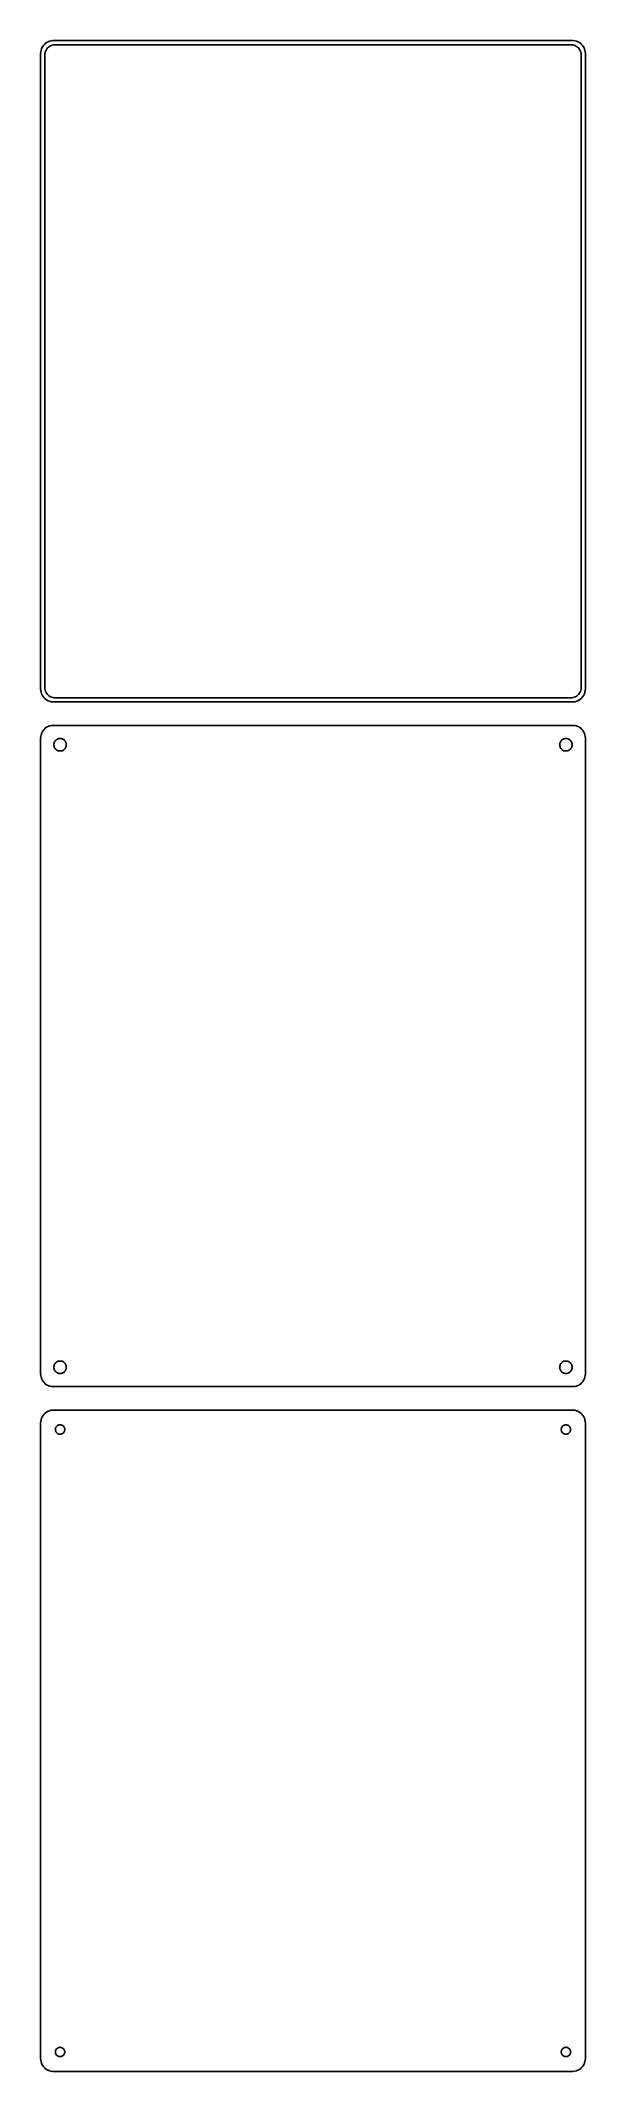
# Model space of a CAD drawing. Header units: metres. Extents: x -105 to 105, y 401 to 1183.
import ezdxf

# ---------------------------------------------------------------- set-up
doc = ezdxf.new("R2010")
doc.units = ezdxf.units.M

msp = doc.modelspace()

# ---------------------------------------------------------------- linework, layer by layer
for p, q in [((-103.187, 1182.35), (-103.645, 1181.92)), ((-102.679, 1182.72), (-103.187, 1182.35)), ((-102.129, 1183.02), (-102.679, 1182.72)), ((-101.545, 1183.26), (-102.129, 1183.02)), ((-100.937, 1183.41), (-101.545, 1183.26)), ((-100.314, 1183.49), (-100.937, 1183.41)), ((100.314, 1183.49), (-100.314, 1183.49)), ((100.937, 1183.41), (100.314, 1183.49)), ((101.545, 1183.26), (100.937, 1183.41)), ((102.129, 1183.02), (101.545, 1183.26)), ((102.679, 1182.72), (102.129, 1183.02)), ((103.187, 1182.35), (102.679, 1182.72)), ((103.645, 1181.92), (103.187, 1182.35)), ((-104.961, 1179.13), (-105, 1178.5)), ((-105, 1178.5), (-105, 933.5)), ((-104.843, 1179.74), (-104.961, 1179.13)), ((-104.649, 1180.34), (-104.843, 1179.74)), ((-104.382, 1180.91), (-104.649, 1180.34)), ((-104.045, 1181.44), (-104.382, 1180.91)), ((-103.645, 1181.92), (-104.045, 1181.44)), ((-103.373, 1178), (-103.342, 1178.49)), ((-103.373, 934), (-103.373, 1178)), ((-103.342, 1178.49), (-103.251, 1178.96)), ((-103.251, 1178.96), (-103.101, 1179.43)), ((-103.101, 1179.43), (-102.894, 1179.87)), ((-102.894, 1179.87), (-102.633, 1180.28)), ((-102.633, 1180.28), (-102.323, 1180.65)), ((-102.323, 1180.65), (-101.969, 1180.98)), ((-101.969, 1180.98), (-101.575, 1181.27)), ((-101.575, 1181.27), (-101.149, 1181.5)), ((-101.149, 1181.5), (-100.697, 1181.68)), ((-100.697, 1181.68), (-100.226, 1181.8)), ((-100.226, 1181.8), (-99.7432, 1181.86)), ((-99.7432, 1181.86), (99.7432, 1181.86)), ((99.7432, 1181.86), (100.226, 1181.8)), ((100.226, 1181.8), (100.697, 1181.68)), ((100.697, 1181.68), (101.149, 1181.5)), ((101.149, 1181.5), (101.575, 1181.27)), ((101.575, 1181.27), (101.969, 1180.98)), ((101.969, 1180.98), (102.323, 1180.65)), ((102.323, 1180.65), (102.633, 1180.28)), ((102.633, 1180.28), (102.894, 1179.87)), ((102.894, 1179.87), (103.101, 1179.43)), ((103.101, 1179.43), (103.251, 1178.96)), ((103.251, 1178.96), (103.342, 1178.49)), ((103.342, 1178.49), (103.373, 1178)), ((103.373, 1178), (103.373, 934)), ((104.045, 1181.44), (103.645, 1181.92)), ((104.382, 1180.91), (104.045, 1181.44)), ((104.649, 1180.34), (104.382, 1180.91)), ((104.843, 1179.74), (104.649, 1180.34)), ((104.961, 1179.13), (104.843, 1179.74)), ((105, 1178.5), (104.961, 1179.13)), ((105, 933.5), (105, 1178.5)), ((-105, 933.5), (-104.961, 932.873)), ((-104.961, 932.873), (-104.843, 932.257)), ((-104.843, 932.257), (-104.649, 931.659)), ((-103.342, 933.515), (-103.373, 934)), ((-103.251, 933.037), (-103.342, 933.515)), ((-103.101, 932.574), (-103.251, 933.037)), ((-102.894, 932.134), (-103.101, 932.574)), ((-102.633, 931.724), (-102.894, 932.134)), ((102.894, 932.134), (102.633, 931.724)), ((103.101, 932.574), (102.894, 932.134)), ((103.251, 933.037), (103.101, 932.574)), ((103.342, 933.515), (103.251, 933.037)), ((103.373, 934), (103.342, 933.515)), ((104.649, 931.659), (104.843, 932.257)), ((104.843, 932.257), (104.961, 932.873)), ((104.961, 932.873), (105, 933.5)), ((-104.649, 931.659), (-104.382, 931.091)), ((-104.382, 931.091), (-104.045, 930.561)), ((-104.045, 930.561), (-103.645, 930.077)), ((-103.645, 930.077), (-103.187, 929.647)), ((-103.187, 929.647), (-102.679, 929.278)), ((-102.679, 929.278), (-102.129, 928.976)), ((-102.323, 931.349), (-102.633, 931.724)), ((-101.969, 931.016), (-102.323, 931.349)), ((-102.129, 928.976), (-101.545, 928.745)), ((-101.575, 930.73), (-101.969, 931.016)), ((-101.149, 930.496), (-101.575, 930.73)), ((-101.545, 928.745), (-100.937, 928.589)), ((-100.697, 930.317), (-101.149, 930.496)), ((-100.937, 928.589), (-100.314, 928.51)), ((-100.226, 930.196), (-100.697, 930.317)), ((-100.314, 928.51), (100.314, 928.51)), ((-99.7432, 930.135), (-100.226, 930.196)), ((99.7432, 930.135), (-99.7432, 930.135)), ((100.226, 930.196), (99.7432, 930.135)), ((100.697, 930.317), (100.226, 930.196)), ((100.314, 928.51), (100.937, 928.589)), ((101.149, 930.496), (100.697, 930.317)), ((100.937, 928.589), (101.545, 928.745)), ((101.575, 930.73), (101.149, 930.496)), ((101.545, 928.745), (102.129, 928.976)), ((101.969, 931.016), (101.575, 930.73)), ((102.323, 931.349), (101.969, 931.016)), ((102.129, 928.976), (102.679, 929.278)), ((102.633, 931.724), (102.323, 931.349)), ((102.679, 929.278), (103.187, 929.647)), ((103.187, 929.647), (103.645, 930.077)), ((103.645, 930.077), (104.045, 930.561)), ((104.045, 930.561), (104.382, 931.091)), ((104.382, 931.091), (104.649, 931.659)), ((-104.649, 916.341), (-104.843, 915.743)), ((-104.382, 916.909), (-104.649, 916.341)), ((-104.045, 917.439), (-104.382, 916.909)), ((-103.645, 917.923), (-104.045, 917.439)), ((-103.187, 918.353), (-103.645, 917.923)), ((-102.679, 918.722), (-103.187, 918.353)), ((-102.129, 919.024), (-102.679, 918.722)), ((-101.545, 919.255), (-102.129, 919.024)), ((-100.937, 919.411), (-101.545, 919.255)), ((-100.314, 919.49), (-100.937, 919.411)), ((100.314, 919.49), (-100.314, 919.49)), ((100.937, 919.411), (100.314, 919.49)), ((101.545, 919.255), (100.937, 919.411)), ((102.129, 919.024), (101.545, 919.255)), ((102.679, 918.722), (102.129, 919.024)), ((103.187, 918.353), (102.679, 918.722)), ((103.645, 917.923), (103.187, 918.353)), ((104.045, 917.439), (103.645, 917.923)), ((104.382, 916.909), (104.045, 917.439)), ((104.649, 916.341), (104.382, 916.909)), ((104.843, 915.743), (104.649, 916.341)), ((-104.961, 915.127), (-105, 914.5)), ((-105, 914.5), (-105, 669.5)), ((-104.843, 915.743), (-104.961, 915.127)), ((-99.9, 912), (-99.8811, 912.301)), ((-99.8811, 911.699), (-99.9, 912)), ((-99.8811, 912.301), (-99.8246, 912.597)), ((-99.8246, 911.403), (-99.8811, 911.699)), ((-99.8246, 912.597), (-99.7315, 912.883)), ((-99.7315, 911.117), (-99.8246, 911.403)), ((-99.7315, 912.883), (-99.6031, 913.156)), ((-99.6031, 910.844), (-99.7315, 911.117)), ((-99.6031, 913.156), (-99.4416, 913.411)), ((-99.4416, 910.589), (-99.6031, 910.844)), ((-99.4416, 913.411), (-99.2495, 913.643)), ((-99.2495, 910.357), (-99.4416, 910.589)), ((-99.2495, 913.643), (-99.0298, 913.849)), ((-99.0298, 910.151), (-99.2495, 910.357)), ((-99.0298, 913.849), (-98.786, 914.026)), ((-98.786, 909.974), (-99.0298, 910.151)), ((-98.786, 914.026), (-98.5219, 914.172)), ((-98.5219, 909.828), (-98.786, 909.974)), ((-98.5219, 914.172), (-98.2416, 914.283)), ((-98.2416, 909.717), (-98.5219, 909.828)), ((-98.2416, 914.283), (-97.9497, 914.357)), ((-97.9497, 909.643), (-98.2416, 909.717)), ((-97.9497, 914.357), (-97.6507, 914.395)), ((-97.6507, 909.605), (-97.9497, 909.643)), ((-97.6507, 914.395), (-97.3493, 914.395)), ((-97.3493, 909.605), (-97.6507, 909.605)), ((-97.3493, 914.395), (-97.0503, 914.357)), ((-97.0503, 909.643), (-97.3493, 909.605)), ((-97.0503, 914.357), (-96.7584, 914.283)), ((-96.7584, 909.717), (-97.0503, 909.643)), ((-96.7584, 914.283), (-96.4781, 914.172)), ((-96.4781, 909.828), (-96.7584, 909.717)), ((-96.4781, 914.172), (-96.214, 914.026)), ((-96.214, 909.974), (-96.4781, 909.828)), ((-96.214, 914.026), (-95.9702, 913.849)), ((-95.9702, 910.151), (-96.214, 909.974)), ((-95.9702, 913.849), (-95.7505, 913.643)), ((-95.7505, 910.357), (-95.9702, 910.151)), ((-95.7505, 913.643), (-95.5583, 913.411)), ((-95.5583, 910.589), (-95.7505, 910.357)), ((-95.5583, 913.411), (-95.3969, 913.156)), ((-95.3969, 910.844), (-95.5583, 910.589)), ((-95.3969, 913.156), (-95.2685, 912.883)), ((-95.2685, 911.117), (-95.3969, 910.844)), ((-95.2685, 912.883), (-95.1754, 912.597)), ((-95.1754, 911.403), (-95.2685, 911.117)), ((-95.1754, 912.597), (-95.1189, 912.301)), ((-95.1189, 911.699), (-95.1754, 911.403)), ((-95.1189, 912.301), (-95.1, 912)), ((-95.1, 912), (-95.1189, 911.699)), ((95.1, 912), (95.1189, 912.301)), ((95.1189, 911.699), (95.1, 912)), ((95.1189, 912.301), (95.1754, 912.597)), ((95.1754, 911.403), (95.1189, 911.699)), ((95.1754, 912.597), (95.2685, 912.883)), ((95.2685, 911.117), (95.1754, 911.403)), ((95.2685, 912.883), (95.3969, 913.156)), ((95.3969, 910.844), (95.2685, 911.117)), ((95.3969, 913.156), (95.5583, 913.411)), ((95.5583, 910.589), (95.3969, 910.844)), ((95.5583, 913.411), (95.7505, 913.643)), ((95.7505, 910.357), (95.5583, 910.589)), ((95.7505, 913.643), (95.9702, 913.849)), ((95.9702, 910.151), (95.7505, 910.357)), ((95.9702, 913.849), (96.214, 914.026)), ((96.214, 909.974), (95.9702, 910.151)), ((96.214, 914.026), (96.4781, 914.172)), ((96.4781, 909.828), (96.214, 909.974)), ((96.4781, 914.172), (96.7584, 914.283)), ((96.7584, 909.717), (96.4781, 909.828)), ((96.7584, 914.283), (97.0503, 914.357)), ((97.0503, 909.643), (96.7584, 909.717)), ((97.0503, 914.357), (97.3493, 914.395)), ((97.3493, 909.605), (97.0503, 909.643)), ((97.3493, 914.395), (97.6507, 914.395)), ((97.6507, 909.605), (97.3493, 909.605)), ((97.6507, 914.395), (97.9497, 914.357)), ((97.9497, 909.643), (97.6507, 909.605)), ((97.9497, 914.357), (98.2416, 914.283)), ((98.2416, 909.717), (97.9497, 909.643)), ((98.2416, 914.283), (98.5219, 914.172)), ((98.5219, 909.828), (98.2416, 909.717)), ((98.5219, 914.172), (98.786, 914.026)), ((98.786, 909.974), (98.5219, 909.828)), ((98.786, 914.026), (99.0298, 913.849)), ((99.0298, 910.151), (98.786, 909.974)), ((99.0298, 913.849), (99.2495, 913.643)), ((99.2495, 910.357), (99.0298, 910.151)), ((99.2495, 913.643), (99.4416, 913.411)), ((99.4416, 910.589), (99.2495, 910.357)), ((99.4416, 913.411), (99.6031, 913.156)), ((99.6031, 910.844), (99.4416, 910.589)), ((99.6031, 913.156), (99.7315, 912.883)), ((99.7315, 911.117), (99.6031, 910.844)), ((99.7315, 912.883), (99.8246, 912.597)), ((99.8246, 911.403), (99.7315, 911.117)), ((99.8246, 912.597), (99.8811, 912.301)), ((99.8811, 911.699), (99.8246, 911.403)), ((99.8811, 912.301), (99.9, 912)), ((99.9, 912), (99.8811, 911.699)), ((104.961, 915.127), (104.843, 915.743)), ((105, 914.5), (104.961, 915.127)), ((105, 669.5), (105, 914.5)), ((-99.6031, 673.156), (-99.4416, 673.411)), ((-99.4416, 673.411), (-99.2495, 673.643)), ((-99.2495, 673.643), (-99.0298, 673.849)), ((-99.0298, 673.849), (-98.786, 674.026)), ((-98.786, 674.026), (-98.5219, 674.172)), ((-98.5219, 674.172), (-98.2416, 674.283)), ((-98.2416, 674.283), (-97.9497, 674.357)), ((-97.9497, 674.357), (-97.6507, 674.395)), ((-97.6507, 674.395), (-97.3493, 674.395)), ((-97.3493, 674.395), (-97.0503, 674.357)), ((-97.0503, 674.357), (-96.7584, 674.283)), ((-96.7584, 674.283), (-96.4781, 674.172)), ((-96.4781, 674.172), (-96.214, 674.026)), ((-96.214, 674.026), (-95.9702, 673.849)), ((-95.9702, 673.849), (-95.7505, 673.643)), ((-95.7505, 673.643), (-95.5583, 673.411)), ((-95.5583, 673.411), (-95.3969, 673.156)), ((95.3969, 673.156), (95.5583, 673.411)), ((95.5583, 673.411), (95.7505, 673.643)), ((95.7505, 673.643), (95.9702, 673.849)), ((95.9702, 673.849), (96.214, 674.026)), ((96.214, 674.026), (96.4781, 674.172)), ((96.4781, 674.172), (96.7584, 674.283)), ((96.7584, 674.283), (97.0503, 674.357)), ((97.0503, 674.357), (97.3493, 674.395)), ((97.3493, 674.395), (97.6507, 674.395)), ((97.6507, 674.395), (97.9497, 674.357)), ((97.9497, 674.357), (98.2416, 674.283)), ((98.2416, 674.283), (98.5219, 674.172)), ((98.5219, 674.172), (98.786, 674.026)), ((98.786, 674.026), (99.0298, 673.849)), ((99.0298, 673.849), (99.2495, 673.643)), ((99.2495, 673.643), (99.4416, 673.411)), ((99.4416, 673.411), (99.6031, 673.156)), ((-105, 669.5), (-104.961, 668.873)), ((-104.961, 668.873), (-104.843, 668.257)), ((-104.843, 668.257), (-104.649, 667.659)), ((-104.649, 667.659), (-104.382, 667.091)), ((-104.382, 667.091), (-104.045, 666.561)), ((-104.045, 666.561), (-103.645, 666.077)), ((-103.645, 666.077), (-103.187, 665.647)), ((-103.187, 665.647), (-102.679, 665.278)), ((-99.9, 672), (-99.8811, 672.301)), ((-99.8811, 671.699), (-99.9, 672)), ((-99.8811, 672.301), (-99.8246, 672.597)), ((-99.8246, 671.403), (-99.8811, 671.699)), ((-99.8246, 672.597), (-99.7315, 672.883)), ((-99.7315, 671.117), (-99.8246, 671.403)), ((-99.7315, 672.883), (-99.6031, 673.156)), ((-99.6031, 670.844), (-99.7315, 671.117)), ((-99.4416, 670.589), (-99.6031, 670.844)), ((-99.2495, 670.357), (-99.4416, 670.589)), ((-99.0298, 670.151), (-99.2495, 670.357)), ((-98.786, 669.974), (-99.0298, 670.151)), ((-98.5219, 669.828), (-98.786, 669.974)), ((-98.2416, 669.717), (-98.5219, 669.828)), ((-97.9497, 669.643), (-98.2416, 669.717)), ((-97.6507, 669.605), (-97.9497, 669.643)), ((-97.3493, 669.605), (-97.6507, 669.605)), ((-97.0503, 669.643), (-97.3493, 669.605)), ((-96.7584, 669.717), (-97.0503, 669.643)), ((-96.4781, 669.828), (-96.7584, 669.717)), ((-96.214, 669.974), (-96.4781, 669.828)), ((-95.9702, 670.151), (-96.214, 669.974)), ((-95.7505, 670.357), (-95.9702, 670.151)), ((-95.5583, 670.589), (-95.7505, 670.357)), ((-95.3969, 670.844), (-95.5583, 670.589)), ((-95.3969, 673.156), (-95.2685, 672.883)), ((-95.2685, 671.117), (-95.3969, 670.844)), ((-95.2685, 672.883), (-95.1754, 672.597)), ((-95.1754, 671.403), (-95.2685, 671.117)), ((-95.1754, 672.597), (-95.1189, 672.301)), ((-95.1189, 671.699), (-95.1754, 671.403)), ((-95.1189, 672.301), (-95.1, 672)), ((-95.1, 672), (-95.1189, 671.699)), ((95.1, 672), (95.1189, 672.301)), ((95.1189, 671.699), (95.1, 672)), ((95.1189, 672.301), (95.1754, 672.597)), ((95.1754, 671.403), (95.1189, 671.699)), ((95.1754, 672.597), (95.2685, 672.883)), ((95.2685, 671.117), (95.1754, 671.403)), ((95.2685, 672.883), (95.3969, 673.156)), ((95.3969, 670.844), (95.2685, 671.117)), ((95.5583, 670.589), (95.3969, 670.844)), ((95.7505, 670.357), (95.5583, 670.589)), ((95.9702, 670.151), (95.7505, 670.357)), ((96.214, 669.974), (95.9702, 670.151)), ((96.4781, 669.828), (96.214, 669.974)), ((96.7584, 669.717), (96.4781, 669.828)), ((97.0503, 669.643), (96.7584, 669.717)), ((97.3493, 669.605), (97.0503, 669.643)), ((97.6507, 669.605), (97.3493, 669.605)), ((97.9497, 669.643), (97.6507, 669.605)), ((98.2416, 669.717), (97.9497, 669.643)), ((98.5219, 669.828), (98.2416, 669.717)), ((98.786, 669.974), (98.5219, 669.828)), ((99.0298, 670.151), (98.786, 669.974)), ((99.2495, 670.357), (99.0298, 670.151)), ((99.4416, 670.589), (99.2495, 670.357)), ((99.6031, 670.844), (99.4416, 670.589)), ((99.6031, 673.156), (99.7315, 672.883)), ((99.7315, 671.117), (99.6031, 670.844)), ((99.7315, 672.883), (99.8246, 672.597)), ((99.8246, 671.403), (99.7315, 671.117)), ((99.8246, 672.597), (99.8811, 672.301)), ((99.8811, 671.699), (99.8246, 671.403)), ((99.8811, 672.301), (99.9, 672)), ((99.9, 672), (99.8811, 671.699)), ((102.679, 665.278), (103.187, 665.647)), ((103.187, 665.647), (103.645, 666.077)), ((103.645, 666.077), (104.045, 666.561)), ((104.045, 666.561), (104.382, 667.091)), ((104.382, 667.091), (104.649, 667.659)), ((104.649, 667.659), (104.843, 668.257)), ((104.843, 668.257), (104.961, 668.873)), ((104.961, 668.873), (105, 669.5)), ((-102.679, 665.278), (-102.129, 664.976)), ((-102.129, 664.976), (-101.545, 664.745)), ((-101.545, 664.745), (-100.937, 664.589)), ((-100.937, 664.589), (-100.314, 664.51)), ((-100.314, 664.51), (100.314, 664.51)), ((100.314, 664.51), (100.937, 664.589)), ((100.937, 664.589), (101.545, 664.745)), ((101.545, 664.745), (102.129, 664.976)), ((102.129, 664.976), (102.679, 665.278)), ((-104.961, 651.127), (-105, 650.5)), ((-105, 650.5), (-105, 405.5)), ((-104.843, 651.743), (-104.961, 651.127)), ((-104.649, 652.341), (-104.843, 651.743)), ((-104.382, 652.909), (-104.649, 652.341)), ((-104.045, 653.439), (-104.382, 652.909)), ((-103.645, 653.923), (-104.045, 653.439)), ((-103.187, 654.353), (-103.645, 653.923)), ((-102.679, 654.722), (-103.187, 654.353)), ((-102.129, 655.024), (-102.679, 654.722)), ((-101.545, 655.255), (-102.129, 655.024)), ((-100.937, 655.411), (-101.545, 655.255)), ((-100.314, 655.49), (-100.937, 655.411)), ((100.314, 655.49), (-100.314, 655.49)), ((100.937, 655.411), (100.314, 655.49)), ((101.545, 655.255), (100.937, 655.411)), ((102.129, 655.024), (101.545, 655.255)), ((102.679, 654.722), (102.129, 655.024)), ((103.187, 654.353), (102.679, 654.722)), ((103.645, 653.923), (103.187, 654.353)), ((104.045, 653.439), (103.645, 653.923)), ((104.382, 652.909), (104.045, 653.439)), ((104.649, 652.341), (104.382, 652.909)), ((104.843, 651.743), (104.649, 652.341)), ((104.961, 651.127), (104.843, 651.743)), ((105, 650.5), (104.961, 651.127)), ((105, 405.5), (105, 650.5)), ((-99.3, 648), (-99.2858, 648.226)), ((-99.2858, 647.774), (-99.3, 648)), ((-99.2858, 648.226), (-99.2434, 648.448)), ((-99.2434, 647.552), (-99.2858, 647.774)), ((-99.2434, 648.448), (-99.1736, 648.663)), ((-99.1736, 647.337), (-99.2434, 647.552)), ((-99.1736, 648.663), (-99.0773, 648.867)), ((-99.0773, 647.133), (-99.1736, 647.337)), ((-99.0773, 648.867), (-98.9562, 649.058)), ((-98.9562, 646.942), (-99.0773, 647.133)), ((-98.9562, 649.058), (-98.8121, 649.232)), ((-98.8121, 646.768), (-98.9562, 646.942)), ((-98.8121, 649.232), (-98.6474, 649.387)), ((-98.6474, 646.613), (-98.8121, 646.768)), ((-98.6474, 649.387), (-98.4645, 649.52)), ((-98.4645, 646.48), (-98.6474, 646.613)), ((-98.4645, 649.52), (-98.2664, 649.629)), ((-98.2664, 646.371), (-98.4645, 646.48)), ((-98.2664, 649.629), (-98.0562, 649.712)), ((-98.0562, 646.288), (-98.2664, 646.371)), ((-98.0562, 649.712), (-97.8373, 649.768)), ((-97.8373, 646.232), (-98.0562, 646.288)), ((-97.8373, 649.768), (-97.613, 649.796)), ((-97.613, 646.204), (-97.8373, 646.232)), ((-97.613, 649.796), (-97.387, 649.796)), ((-97.387, 646.204), (-97.613, 646.204)), ((-97.387, 649.796), (-97.1627, 649.768)), ((-97.1627, 646.232), (-97.387, 646.204)), ((-97.1627, 649.768), (-96.9438, 649.712)), ((-96.9438, 646.288), (-97.1627, 646.232)), ((-96.9438, 649.712), (-96.7336, 649.629)), ((-96.7336, 646.371), (-96.9438, 646.288)), ((-96.7336, 649.629), (-96.5355, 649.52)), ((-96.5355, 646.48), (-96.7336, 646.371)), ((-96.5355, 649.52), (-96.3526, 649.387)), ((-96.3526, 646.613), (-96.5355, 646.48)), ((-96.3526, 649.387), (-96.1879, 649.232)), ((-96.1879, 646.768), (-96.3526, 646.613)), ((-96.1879, 649.232), (-96.0438, 649.058)), ((-96.0438, 646.942), (-96.1879, 646.768)), ((-96.0438, 649.058), (-95.9226, 648.867)), ((-95.9226, 647.133), (-96.0438, 646.942)), ((-95.9226, 648.867), (-95.8264, 648.663)), ((-95.8264, 647.337), (-95.9226, 647.133)), ((-95.8264, 648.663), (-95.7565, 648.448)), ((-95.7565, 647.552), (-95.8264, 647.337)), ((-95.7565, 648.448), (-95.7142, 648.226)), ((-95.7142, 647.774), (-95.7565, 647.552)), ((-95.7142, 648.226), (-95.7, 648)), ((-95.7, 648), (-95.7142, 647.774)), ((95.7, 648), (95.7142, 648.226)), ((95.7142, 647.774), (95.7, 648)), ((95.7142, 648.226), (95.7565, 648.448)), ((95.7565, 647.552), (95.7142, 647.774)), ((95.7565, 648.448), (95.8264, 648.663)), ((95.8264, 647.337), (95.7565, 647.552)), ((95.8264, 648.663), (95.9226, 648.867)), ((95.9226, 647.133), (95.8264, 647.337)), ((95.9226, 648.867), (96.0438, 649.058)), ((96.0438, 646.942), (95.9226, 647.133)), ((96.0438, 649.058), (96.1879, 649.232)), ((96.1879, 646.768), (96.0438, 646.942)), ((96.1879, 649.232), (96.3526, 649.387)), ((96.3526, 646.613), (96.1879, 646.768)), ((96.3526, 649.387), (96.5355, 649.52)), ((96.5355, 646.48), (96.3526, 646.613)), ((96.5355, 649.52), (96.7336, 649.629)), ((96.7336, 646.371), (96.5355, 646.48)), ((96.7336, 649.629), (96.9438, 649.712)), ((96.9438, 646.288), (96.7336, 646.371)), ((96.9438, 649.712), (97.1627, 649.768)), ((97.1627, 646.232), (96.9438, 646.288)), ((97.1627, 649.768), (97.387, 649.796)), ((97.387, 646.204), (97.1627, 646.232)), ((97.387, 649.796), (97.613, 649.796)), ((97.613, 646.204), (97.387, 646.204)), ((97.613, 649.796), (97.8373, 649.768)), ((97.8373, 646.232), (97.613, 646.204)), ((97.8373, 649.768), (98.0562, 649.712)), ((98.0562, 646.288), (97.8373, 646.232)), ((98.0562, 649.712), (98.2664, 649.629)), ((98.2664, 646.371), (98.0562, 646.288)), ((98.2664, 649.629), (98.4645, 649.52)), ((98.4645, 646.48), (98.2664, 646.371)), ((98.4645, 649.52), (98.6474, 649.387)), ((98.6474, 646.613), (98.4645, 646.48)), ((98.6474, 649.387), (98.8121, 649.232)), ((98.8121, 646.768), (98.6474, 646.613)), ((98.8121, 649.232), (98.9562, 649.058)), ((98.9562, 646.942), (98.8121, 646.768)), ((98.9562, 649.058), (99.0773, 648.867)), ((99.0773, 647.133), (98.9562, 646.942)), ((99.0773, 648.867), (99.1736, 648.663)), ((99.1736, 647.337), (99.0773, 647.133)), ((99.1736, 648.663), (99.2434, 648.448)), ((99.2434, 647.552), (99.1736, 647.337)), ((99.2434, 648.448), (99.2858, 648.226)), ((99.2858, 647.774), (99.2434, 647.552)), ((99.2858, 648.226), (99.3, 648)), ((99.3, 648), (99.2858, 647.774)), ((-99.3, 408), (-99.2858, 408.226)), ((-99.2858, 407.774), (-99.3, 408)), ((-99.2858, 408.226), (-99.2434, 408.448)), ((-99.2434, 407.552), (-99.2858, 407.774)), ((-99.2434, 408.448), (-99.1736, 408.663)), ((-99.1736, 407.337), (-99.2434, 407.552)), ((-99.1736, 408.663), (-99.0773, 408.867)), ((-99.0773, 407.133), (-99.1736, 407.337)), ((-99.0773, 408.867), (-98.9562, 409.058)), ((-98.9562, 409.058), (-98.8121, 409.232)), ((-98.8121, 409.232), (-98.6474, 409.387)), ((-98.6474, 409.387), (-98.4645, 409.52)), ((-98.4645, 409.52), (-98.2664, 409.629)), ((-98.2664, 409.629), (-98.0562, 409.712)), ((-98.0562, 409.712), (-97.8373, 409.768)), ((-97.8373, 409.768), (-97.613, 409.796)), ((-97.613, 409.796), (-97.387, 409.796)), ((-97.387, 409.796), (-97.1627, 409.768)), ((-97.1627, 409.768), (-96.9438, 409.712)), ((-96.9438, 409.712), (-96.7336, 409.629)), ((-96.7336, 409.629), (-96.5355, 409.52)), ((-96.5355, 409.52), (-96.3526, 409.387)), ((-96.3526, 409.387), (-96.1879, 409.232)), ((-96.1879, 409.232), (-96.0438, 409.058)), ((-96.0438, 409.058), (-95.9226, 408.867)), ((-95.9226, 408.867), (-95.8264, 408.663)), ((-95.8264, 407.337), (-95.9226, 407.133)), ((-95.8264, 408.663), (-95.7565, 408.448)), ((-95.7565, 407.552), (-95.8264, 407.337)), ((-95.7565, 408.448), (-95.7142, 408.226)), ((-95.7142, 407.774), (-95.7565, 407.552)), ((-95.7142, 408.226), (-95.7, 408)), ((-95.7, 408), (-95.7142, 407.774)), ((95.7, 408), (95.7142, 408.226)), ((95.7142, 407.774), (95.7, 408)), ((95.7142, 408.226), (95.7565, 408.448)), ((95.7565, 407.552), (95.7142, 407.774)), ((95.7565, 408.448), (95.8264, 408.663)), ((95.8264, 407.337), (95.7565, 407.552)), ((95.8264, 408.663), (95.9226, 408.867)), ((95.9226, 407.133), (95.8264, 407.337)), ((95.9226, 408.867), (96.0438, 409.058)), ((96.0438, 409.058), (96.1879, 409.232)), ((96.1879, 409.232), (96.3526, 409.387)), ((96.3526, 409.387), (96.5355, 409.52)), ((96.5355, 409.52), (96.7336, 409.629)), ((96.7336, 409.629), (96.9438, 409.712)), ((96.9438, 409.712), (97.1627, 409.768)), ((97.1627, 409.768), (97.387, 409.796)), ((97.387, 409.796), (97.613, 409.796)), ((97.613, 409.796), (97.8373, 409.768)), ((97.8373, 409.768), (98.0562, 409.712)), ((98.0562, 409.712), (98.2664, 409.629)), ((98.2664, 409.629), (98.4645, 409.52)), ((98.4645, 409.52), (98.6474, 409.387)), ((98.6474, 409.387), (98.8121, 409.232)), ((98.8121, 409.232), (98.9562, 409.058)), ((98.9562, 409.058), (99.0773, 408.867)), ((99.0773, 408.867), (99.1736, 408.663)), ((99.1736, 407.337), (99.0773, 407.133)), ((99.1736, 408.663), (99.2434, 408.448)), ((99.2434, 407.552), (99.1736, 407.337)), ((99.2434, 408.448), (99.2858, 408.226)), ((99.2858, 407.774), (99.2434, 407.552)), ((99.2858, 408.226), (99.3, 408)), ((99.3, 408), (99.2858, 407.774)), ((-105, 405.5), (-104.961, 404.873)), ((-104.961, 404.873), (-104.843, 404.257)), ((-104.843, 404.257), (-104.649, 403.659)), ((-104.649, 403.659), (-104.382, 403.091)), ((-104.382, 403.091), (-104.045, 402.561)), ((-104.045, 402.561), (-103.645, 402.077)), ((-103.645, 402.077), (-103.187, 401.647)), ((-103.187, 401.647), (-102.679, 401.278)), ((-102.679, 401.278), (-102.129, 400.976)), ((-102.129, 400.976), (-101.545, 400.745)), ((-101.545, 400.745), (-100.937, 400.589)), ((-100.937, 400.589), (-100.314, 400.51)), ((-100.314, 400.51), (100.314, 400.51)), ((-98.9562, 406.942), (-99.0773, 407.133)), ((-98.8121, 406.768), (-98.9562, 406.942)), ((-98.6474, 406.613), (-98.8121, 406.768)), ((-98.4645, 406.48), (-98.6474, 406.613)), ((-98.2664, 406.371), (-98.4645, 406.48)), ((-98.0562, 406.288), (-98.2664, 406.371)), ((-97.8373, 406.232), (-98.0562, 406.288)), ((-97.613, 406.204), (-97.8373, 406.232)), ((-97.387, 406.204), (-97.613, 406.204)), ((-97.1627, 406.232), (-97.387, 406.204)), ((-96.9438, 406.288), (-97.1627, 406.232)), ((-96.7336, 406.371), (-96.9438, 406.288)), ((-96.5355, 406.48), (-96.7336, 406.371)), ((-96.3526, 406.613), (-96.5355, 406.48)), ((-96.1879, 406.768), (-96.3526, 406.613)), ((-96.0438, 406.942), (-96.1879, 406.768)), ((-95.9226, 407.133), (-96.0438, 406.942)), ((96.0438, 406.942), (95.9226, 407.133)), ((96.1879, 406.768), (96.0438, 406.942)), ((96.3526, 406.613), (96.1879, 406.768)), ((96.5355, 406.48), (96.3526, 406.613)), ((96.7336, 406.371), (96.5355, 406.48)), ((96.9438, 406.288), (96.7336, 406.371)), ((97.1627, 406.232), (96.9438, 406.288)), ((97.387, 406.204), (97.1627, 406.232)), ((97.613, 406.204), (97.387, 406.204)), ((97.8373, 406.232), (97.613, 406.204)), ((98.0562, 406.288), (97.8373, 406.232)), ((98.2664, 406.371), (98.0562, 406.288)), ((98.4645, 406.48), (98.2664, 406.371)), ((98.6474, 406.613), (98.4645, 406.48)), ((98.8121, 406.768), (98.6474, 406.613)), ((98.9562, 406.942), (98.8121, 406.768)), ((99.0773, 407.133), (98.9562, 406.942)), ((100.314, 400.51), (100.937, 400.589)), ((100.937, 400.589), (101.545, 400.745)), ((101.545, 400.745), (102.129, 400.976)), ((102.129, 400.976), (102.679, 401.278)), ((102.679, 401.278), (103.187, 401.647)), ((103.187, 401.647), (103.645, 402.077)), ((103.645, 402.077), (104.045, 402.561)), ((104.045, 402.561), (104.382, 403.091)), ((104.382, 403.091), (104.649, 403.659)), ((104.649, 403.659), (104.843, 404.257)), ((104.843, 404.257), (104.961, 404.873)), ((104.961, 404.873), (105, 405.5))]:
    msp.add_line(p, q)

doc.saveas('drawing.dxf')
